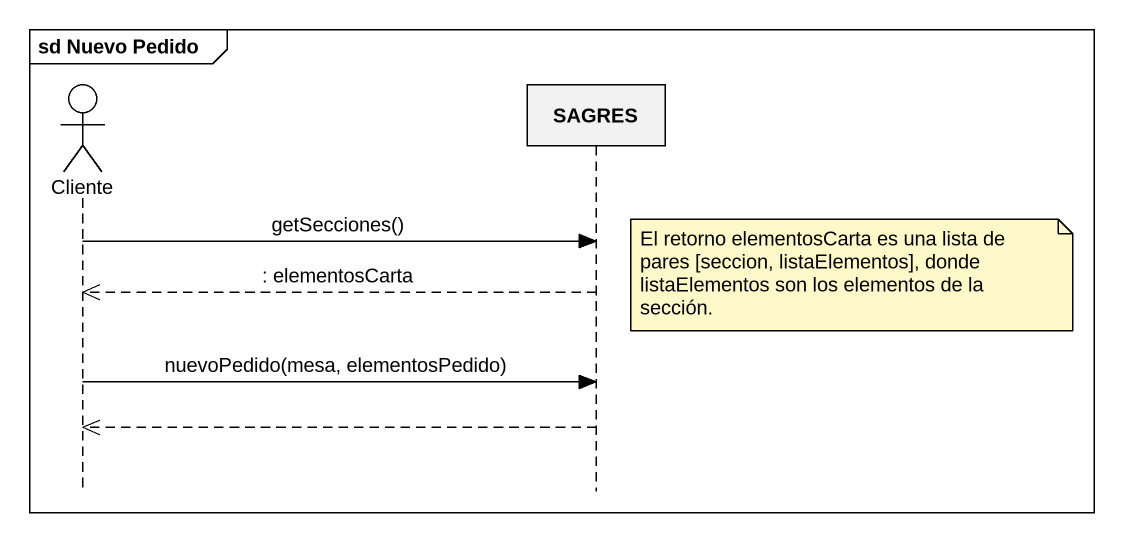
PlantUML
@startuml
mainframe sd Nuevo Pedido
hide footbox
actor Cliente
participant SAGRES

Cliente -> SAGRES : getSecciones()
note right of SAGRES : El retorno elementosCarta es una lista de pares [seccion, listaElementos], donde listaElementos son los elementos de la sección.
SAGRES -->> Cliente : : elementosCarta
Cliente -> SAGRES : nuevoPedido(mesa, elementosPedido)
SAGRES -->> Cliente
@enduml
